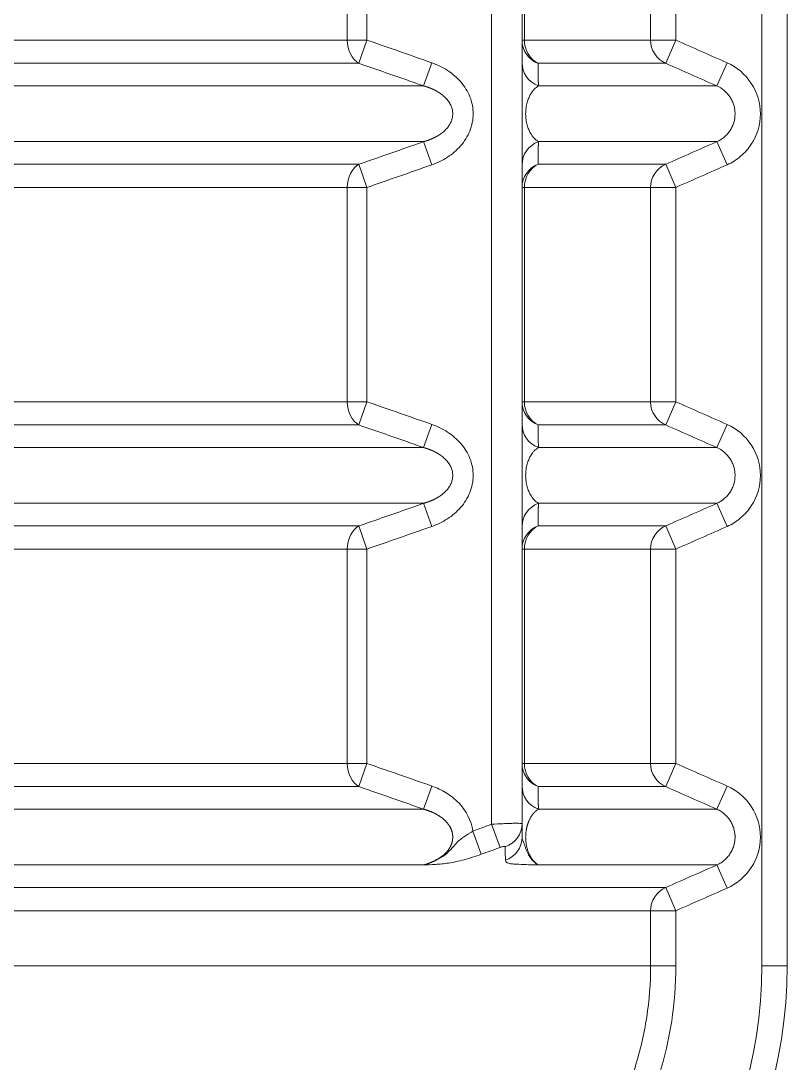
# Model space of a CAD drawing. Header units: millimetres. Extents: x 4664 to 8864, y -38 to 2932.
# Drawn here: x 7908.6 to 7948.2, y 1702.5 to 1756.3 of the extents above; entities that cross this region are included whole.
import ezdxf

# ---------------------------------------------------------------- set-up
doc = ezdxf.new("R2010")
doc.units = ezdxf.units.MM

msp = doc.modelspace()

# ---------------------------------------------------------------- linework, layer by layer
at = {"lineweight": 5}
for p, q in [((7946.852, 1707.535), (7946.852, 1870.016)), ((7948.158, 1870.016), (7948.158, 1707.535)), ((7932.911, 1862.708), (7932.911, 1714.842)), ((7934.478, 1714.873), (7934.478, 1862.677)), ((7925.458, 1755.274), (7925.458, 1766.33)), ((7926.477, 1766.33), (7926.477, 1755.274)), ((7934.598, 1766.33), (7934.598, 1755.274)), ((7941.111, 1755.274), (7941.111, 1766.33)), ((7942.416, 1766.33), (7942.416, 1755.274)), ((7926.477, 1755.274), (7889.479, 1755.274)), ((7926.065, 1754.08), (7926.477, 1755.274)), ((7942.416, 1755.274), (7934.478, 1755.274)), ((7942.416, 1755.274), (7941.889, 1754.08)), ((7889.695, 1754.08), (7926.065, 1754.08)), ((7929.4, 1752.914), (7929.821, 1754.109)), ((7941.889, 1754.08), (7935.305, 1754.08)), ((7945.058, 1754.109), (7944.531, 1752.914)), ((7877.478, 1752.914), (7929.4, 1752.914)), ((7935.322, 1752.914), (7944.531, 1752.914)), ((7873.117, 1750.041), (7929.4, 1750.041)), ((7929.4, 1750.041), (7929.821, 1748.847)), ((7935.322, 1750.041), (7944.531, 1750.041)), ((7945.058, 1748.847), (7944.531, 1750.041)), ((7926.065, 1748.876), (7874.09, 1748.876)), ((7926.065, 1748.876), (7926.477, 1747.682)), ((7935.305, 1748.876), (7941.889, 1748.876)), ((7942.416, 1747.682), (7941.889, 1748.876)), ((7872.896, 1747.682), (7926.477, 1747.682)), ((7925.458, 1736.626), (7925.458, 1747.682)), ((7926.477, 1747.682), (7926.477, 1736.626)), ((7942.416, 1747.682), (7934.478, 1747.682)), ((7934.598, 1747.682), (7934.598, 1736.626)), ((7941.111, 1736.626), (7941.111, 1747.682)), ((7942.416, 1747.682), (7942.416, 1736.626)), ((7872.896, 1736.626), (7926.477, 1736.626)), ((7926.065, 1735.431), (7926.477, 1736.626)), ((7942.416, 1736.626), (7934.478, 1736.626)), ((7942.416, 1736.626), (7941.889, 1735.431)), ((7874.09, 1735.431), (7926.065, 1735.431)), ((7929.4, 1734.266), (7929.821, 1735.46)), ((7941.889, 1735.431), (7935.305, 1735.431)), ((7945.058, 1735.46), (7944.531, 1734.266)), ((7873.117, 1734.266), (7929.4, 1734.266)), ((7935.322, 1734.266), (7944.531, 1734.266)), ((7873.117, 1731.393), (7929.4, 1731.393)), ((7929.4, 1731.393), (7929.821, 1730.198)), ((7935.322, 1731.393), (7944.531, 1731.393)), ((7945.058, 1730.198), (7944.531, 1731.393)), ((7926.065, 1730.228), (7874.09, 1730.228)), ((7926.065, 1730.228), (7926.477, 1729.033)), ((7935.305, 1730.228), (7941.889, 1730.228)), ((7942.416, 1729.033), (7941.889, 1730.228)), ((7926.477, 1729.033), (7872.896, 1729.033)), ((7925.458, 1717.977), (7925.458, 1729.033)), ((7926.477, 1729.033), (7926.477, 1717.977)), ((7942.416, 1729.033), (7934.478, 1729.033)), ((7934.598, 1729.033), (7934.598, 1717.977)), ((7941.111, 1717.977), (7941.111, 1729.033)), ((7942.416, 1729.033), (7942.416, 1717.977)), ((7926.477, 1717.977), (7872.858, 1717.977)), ((7926.065, 1716.782), (7926.477, 1717.977)), ((7942.416, 1717.977), (7934.478, 1717.977)), ((7942.416, 1717.977), (7941.889, 1716.782)), ((7926.065, 1716.782), (7874.128, 1716.782)), ((7929.4, 1715.617), (7929.821, 1716.812)), ((7935.305, 1716.782), (7941.889, 1716.782)), ((7945.058, 1716.812), (7944.531, 1715.617)), ((7873.991, 1715.617), (7929.4, 1715.617)), ((7935.322, 1715.617), (7944.531, 1715.617)), ((7933.348, 1713.647), (7932.911, 1714.842)), ((7932.371, 1713.292), (7931.937, 1714.487)), ((7877.305, 1712.744), (7929.4, 1712.744)), ((7935.322, 1712.744), (7944.531, 1712.744)), ((7945.058, 1711.55), (7944.531, 1712.744)), ((7941.889, 1711.579), (7881.119, 1711.579)), ((7942.416, 1710.384), (7941.889, 1711.579)), ((7880.222, 1710.384), (7942.416, 1710.384)), ((7941.111, 1707.535), (7941.111, 1710.384)), ((7942.416, 1710.384), (7942.416, 1707.535)), ((7942.416, 1707.535), (7880.222, 1707.535)), ((7946.852, 1707.535), (7948.158, 1707.535))]:
    msp.add_line(p, q, dxfattribs=at)
for radius in [23.071, 24.377]:
    msp.add_arc((7923.781, 1707.535), radius, 290.0316, 0, dxfattribs=at)
at = {"lineweight": 5, "extrusion": (0, 0, -1)}
for centre, major_axis, ratio, start_param, end_param in [((7926.477, 1755.274), (0, 1.306), 0.780444, 3.557424, 4.712389), ((7935.784, 1755.274), (-1.306, 0), 0.98331, 5.087935, 6.283185), ((7935.784, 1755.274), (0, -1.306), 0.907984, 0.415831, 1.570796), ((7942.416, 1755.274), (0, -1.306), 0.998861, 0.415831, 1.570796), ((7935.784, 1754.109), (-1.306, 0), 0.978111, 5.074213, 6.283185), ((7935.784, 1748.847), (-1.306, 0), 0.978111, 0, 1.208972), ((7926.477, 1747.682), (0, 1.306), 0.780444, 4.712389, 5.867354), ((7935.784, 1747.682), (-1.306, 0), 0.98331, 0, 1.19525), ((7935.784, 1747.682), (0, -1.306), 0.907984, 1.570796, 2.725761), ((7942.416, 1747.682), (0, -1.306), 0.998861, 1.570796, 2.725761), ((7926.477, 1736.626), (0, 1.306), 0.780444, 3.557424, 4.712389), ((7935.784, 1736.626), (-1.306, 0), 0.98331, 5.087935, 6.283185), ((7935.784, 1736.626), (0, -1.306), 0.907984, 0.415831, 1.570796), ((7942.416, 1736.626), (0, -1.306), 0.998861, 0.415831, 1.570796), ((7935.784, 1735.46), (-1.306, 0), 0.978111, 5.074213, 6.283185), ((7935.784, 1730.198), (-1.306, 0), 0.978111, 0, 1.208972), ((7926.477, 1729.033), (0, 1.306), 0.780444, 4.712389, 5.867354), ((7935.784, 1729.033), (-1.306, 0), 0.98331, 0, 1.19525), ((7935.784, 1729.033), (0, -1.306), 0.907984, 1.570796, 2.725761), ((7942.416, 1729.033), (0, -1.306), 0.998861, 1.570796, 2.725761), ((7926.477, 1717.977), (0, -1.306), 0.780444, 0.415831, 1.570796), ((7935.784, 1717.977), (-1.306, 0), 0.98331, 5.087935, 6.283185), ((7935.784, 1717.977), (0, 1.306), 0.907984, 3.557424, 4.712389), ((7942.416, 1717.977), (0, 1.306), 0.998861, 3.557424, 4.712389), ((7935.784, 1716.812), (-1.306, 0), 0.978111, 5.074213, 6.283185), ((7933.172, 1714.873), (-1.306, 0), 0.971, 3.141593, 4.370438), ((7933.172, 1714.179), (-1.306, 0), 0.973612, 3.141593, 4.362978), ((7942.416, 1710.384), (0, 1.306), 0.998861, 4.712389, 5.867354)]:
    msp.add_ellipse(centre, major_axis=major_axis, ratio=ratio, start_param=start_param, end_param=end_param, dxfattribs=at)
at = {"lineweight": 5}
for points in [[(7929.821, 1754.109), (7928.708, 1754.501), (7927.593, 1754.89), (7926.477, 1755.274)], [(7942.416, 1755.274), (7943.296, 1754.886), (7944.177, 1754.498), (7945.058, 1754.109)], [(7944.531, 1752.914), (7943.65, 1753.303), (7942.77, 1753.691), (7941.889, 1754.08)], [(7941.889, 1748.876), (7942.77, 1749.265), (7943.65, 1749.653), (7944.531, 1750.041)], [(7926.477, 1747.682), (7927.593, 1748.066), (7928.708, 1748.455), (7929.821, 1748.847)], [(7945.058, 1748.847), (7944.177, 1748.458), (7943.296, 1748.07), (7942.416, 1747.682)], [(7929.821, 1735.46), (7928.708, 1735.853), (7927.593, 1736.241), (7926.477, 1736.626)], [(7942.416, 1736.626), (7943.296, 1736.237), (7944.177, 1735.849), (7945.058, 1735.46)], [(7944.531, 1734.266), (7943.65, 1734.654), (7942.77, 1735.043), (7941.889, 1735.431)], [(7941.889, 1730.228), (7942.77, 1730.616), (7943.65, 1731.004), (7944.531, 1731.393)], [(7926.477, 1729.033), (7927.593, 1729.418), (7928.708, 1729.806), (7929.821, 1730.198)], [(7945.058, 1730.198), (7944.177, 1729.81), (7943.296, 1729.421), (7942.416, 1729.033)], [(7926.477, 1717.977), (7927.593, 1717.592), (7928.708, 1717.204), (7929.821, 1716.812)], [(7945.058, 1716.812), (7944.177, 1717.2), (7943.296, 1717.589), (7942.416, 1717.977)], [(7941.889, 1716.782), (7942.77, 1716.394), (7943.65, 1716.006), (7944.531, 1715.617)], [(7931.937, 1714.487), (7932.262, 1714.605), (7932.587, 1714.723), (7932.911, 1714.842)], [(7934.478, 1714.873), (7934.478, 1714.636), (7934.478, 1714.405), (7934.478, 1714.179)], [(7933.348, 1713.647), (7933.022, 1713.529), (7932.697, 1713.41), (7932.371, 1713.292)], [(7944.531, 1712.744), (7943.65, 1712.356), (7942.77, 1711.967), (7941.889, 1711.579)], [(7942.416, 1710.384), (7943.296, 1710.773), (7944.177, 1711.161), (7945.058, 1711.55)]]:
    msp.add_open_spline(points, degree=3, dxfattribs=at)
for points, knots in [([(7926.065, 1754.08), (7926.888, 1753.795), (7927.71, 1753.509), (7928.821, 1753.119), (7929.111, 1753.017), (7929.4, 1752.914)], [0, 0, 0, 0, 0.739335, 0.739335, 1, 1, 1, 1]), ([(7929.821, 1748.847), (7930.107, 1748.947), (7930.376, 1749.077), (7930.88, 1749.403), (7931.114, 1749.601), (7931.508, 1750.053), (7931.672, 1750.313), (7931.895, 1750.867), (7931.956, 1751.17), (7931.958, 1751.77), (7931.899, 1752.073), (7931.678, 1752.632), (7931.515, 1752.893), (7931.12, 1753.349), (7930.887, 1753.547), (7930.382, 1753.875), (7930.107, 1754.008), (7929.821, 1754.109)], [0, 0, 0, 0, 0.125, 0.125, 0.25, 0.25, 0.375, 0.375, 0.5, 0.5, 0.625, 0.625, 0.75, 0.75, 0.875, 0.875, 1, 1, 1, 1]), ([(7945.058, 1754.109), (7945.569, 1753.883), (7946.004, 1753.513), (7946.61, 1752.583), (7946.774, 1752.028), (7946.774, 1750.926), (7946.608, 1750.369), (7946.155, 1749.675), (7945.97, 1749.465), (7945.547, 1749.106), (7945.313, 1748.96), (7945.058, 1748.847)], [0, 0, 0, 0, 0.25, 0.25, 0.5, 0.5, 0.75, 0.75, 0.875, 0.875, 1, 1, 1, 1]), ([(7929.4, 1752.914), (7929.403, 1752.914), (7929.409, 1752.912), (7929.417, 1752.91), (7929.426, 1752.907), (7929.435, 1752.905), (7929.443, 1752.903), (7929.452, 1752.9), (7929.46, 1752.898), (7929.468, 1752.895), (7929.477, 1752.893), (7929.485, 1752.89), (7929.494, 1752.888), (7929.502, 1752.885), (7929.51, 1752.883), (7929.519, 1752.88), (7929.527, 1752.877), (7929.535, 1752.875), (7929.543, 1752.872), (7929.551, 1752.87), (7929.56, 1752.867), (7929.568, 1752.864), (7929.576, 1752.862), (7929.584, 1752.859), (7929.592, 1752.856), (7929.6, 1752.854), (7929.608, 1752.851), (7929.616, 1752.848), (7929.624, 1752.845), (7929.632, 1752.843), (7929.64, 1752.84), (7929.648, 1752.837), (7929.656, 1752.834), (7929.663, 1752.831), (7929.671, 1752.828), (7929.679, 1752.826), (7929.687, 1752.823), (7929.694, 1752.82), (7929.702, 1752.817), (7929.71, 1752.814), (7929.717, 1752.811), (7929.725, 1752.808), (7929.733, 1752.805), (7929.74, 1752.802), (7929.748, 1752.799), (7929.755, 1752.796), (7929.763, 1752.793), (7929.77, 1752.79), (7929.778, 1752.787), (7929.785, 1752.784), (7929.793, 1752.781), (7929.8, 1752.778), (7929.807, 1752.775), (7929.815, 1752.772), (7929.822, 1752.769), (7929.829, 1752.765), (7929.836, 1752.762), (7929.844, 1752.759), (7929.851, 1752.756), (7929.858, 1752.753), (7929.865, 1752.75), (7929.872, 1752.746), (7929.879, 1752.743), (7929.886, 1752.74), (7929.893, 1752.737), (7929.9, 1752.734), (7929.907, 1752.73), (7929.914, 1752.727), (7929.921, 1752.724), (7929.928, 1752.72), (7929.935, 1752.717), (7929.942, 1752.714), (7929.948, 1752.71), (7929.955, 1752.707), (7929.962, 1752.704), (7929.969, 1752.7), (7929.975, 1752.697), (7929.982, 1752.694), (7929.989, 1752.69), (7929.995, 1752.687), (7930.002, 1752.683), (7930.009, 1752.68), (7930.015, 1752.677), (7930.022, 1752.673), (7930.028, 1752.67), (7930.035, 1752.666), (7930.041, 1752.663), (7930.048, 1752.659), (7930.054, 1752.656), (7930.06, 1752.652), (7930.067, 1752.649), (7930.073, 1752.645), (7930.079, 1752.642), (7930.085, 1752.638), (7930.092, 1752.635), (7930.098, 1752.631), (7930.104, 1752.628), (7930.11, 1752.624), (7930.116, 1752.62), (7930.122, 1752.617), (7930.129, 1752.613), (7930.135, 1752.61), (7930.141, 1752.606), (7930.147, 1752.602), (7930.153, 1752.599), (7930.159, 1752.595), (7930.164, 1752.591), (7930.17, 1752.588), (7930.176, 1752.584), (7930.182, 1752.58), (7930.188, 1752.577), (7930.194, 1752.573), (7930.199, 1752.569), (7930.205, 1752.566), (7930.211, 1752.562), (7930.216, 1752.558), (7930.222, 1752.555), (7930.228, 1752.551), (7930.233, 1752.547), (7930.239, 1752.543), (7930.244, 1752.54), (7930.25, 1752.536), (7930.255, 1752.532), (7930.261, 1752.528), (7930.266, 1752.525), (7930.272, 1752.521), (7930.277, 1752.517), (7930.283, 1752.513), (7930.288, 1752.509), (7930.293, 1752.506), (7930.298, 1752.502), (7930.304, 1752.498), (7930.309, 1752.494), (7930.314, 1752.49), (7930.319, 1752.486), (7930.324, 1752.483), (7930.33, 1752.479), (7930.335, 1752.475), (7930.34, 1752.471), (7930.345, 1752.467), (7930.35, 1752.463), (7930.355, 1752.459), (7930.36, 1752.455), (7930.365, 1752.452), (7930.37, 1752.448), (7930.374, 1752.444), (7930.379, 1752.44), (7930.416, 1752.41), (7930.482, 1752.353), (7930.571, 1752.263), (7930.649, 1752.171), (7930.717, 1752.076), (7930.774, 1751.979), (7930.821, 1751.881), (7930.858, 1751.781), (7930.884, 1751.68), (7930.899, 1751.579), (7930.905, 1751.481), (7930.9, 1751.386), (7930.887, 1751.294), (7930.865, 1751.202), (7930.835, 1751.111), (7930.796, 1751.021), (7930.748, 1750.931), (7930.692, 1750.844), (7930.627, 1750.758), (7930.553, 1750.675), (7930.472, 1750.594), (7930.409, 1750.54), (7930.372, 1750.51), (7930.363, 1750.503), (7930.353, 1750.495), (7930.343, 1750.488), (7930.334, 1750.48), (7930.324, 1750.473), (7930.314, 1750.465), (7930.303, 1750.458), (7930.293, 1750.45), (7930.283, 1750.443), (7930.273, 1750.436), (7930.262, 1750.428), (7930.251, 1750.421), (7930.241, 1750.414), (7930.23, 1750.406), (7930.219, 1750.399), (7930.208, 1750.392), (7930.197, 1750.385), (7930.186, 1750.378), (7930.174, 1750.371), (7930.163, 1750.363), (7930.151, 1750.356), (7930.14, 1750.349), (7930.128, 1750.342), (7930.116, 1750.335), (7930.104, 1750.328), (7930.092, 1750.322), (7930.08, 1750.315), (7930.068, 1750.308), (7930.056, 1750.301), (7930.043, 1750.294), (7930.031, 1750.288), (7930.018, 1750.281), (7930.006, 1750.274), (7929.993, 1750.268), (7929.98, 1750.261), (7929.967, 1750.254), (7929.954, 1750.248), (7929.941, 1750.242), (7929.927, 1750.235), (7929.914, 1750.229), (7929.9, 1750.222), (7929.887, 1750.216), (7929.873, 1750.21), (7929.859, 1750.204), (7929.845, 1750.198), (7929.831, 1750.191), (7929.817, 1750.185), (7929.803, 1750.179), (7929.789, 1750.173), (7929.774, 1750.167), (7929.76, 1750.162), (7929.745, 1750.156), (7929.731, 1750.15), (7929.716, 1750.144), (7929.701, 1750.139), (7929.686, 1750.133), (7929.671, 1750.127), (7929.656, 1750.122), (7929.641, 1750.116), (7929.625, 1750.111), (7929.61, 1750.106), (7929.594, 1750.1), (7929.579, 1750.095), (7929.563, 1750.09), (7929.547, 1750.085), (7929.531, 1750.08), (7929.515, 1750.075), (7929.499, 1750.07), (7929.483, 1750.065), (7929.466, 1750.06), (7929.45, 1750.055), (7929.434, 1750.051), (7929.417, 1750.046), (7929.406, 1750.043), (7929.4, 1750.041)], [0, 0, 0, 0, 0.002039, 0.004073, 0.006102, 0.008127, 0.010147, 0.012163, 0.014174, 0.016181, 0.018183, 0.020181, 0.022174, 0.024162, 0.026146, 0.028125, 0.0301, 0.03207, 0.034036, 0.035997, 0.037953, 0.039905, 0.041852, 0.043795, 0.045733, 0.047667, 0.049596, 0.051521, 0.053441, 0.055357, 0.057268, 0.059174, 0.061076, 0.062974, 0.064867, 0.066755, 0.068639, 0.070518, 0.072393, 0.074263, 0.076129, 0.07799, 0.079847, 0.081699, 0.083547, 0.08539, 0.087229, 0.089063, 0.090893, 0.092718, 0.094539, 0.096355, 0.098167, 0.099974, 0.101777, 0.103575, 0.105369, 0.107158, 0.108943, 0.110723, 0.112499, 0.11427, 0.116037, 0.1178, 0.119558, 0.121311, 0.12306, 0.124805, 0.126545, 0.128281, 0.130012, 0.131739, 0.133461, 0.135179, 0.136892, 0.138601, 0.140306, 0.142006, 0.143702, 0.145393, 0.14708, 0.148763, 0.150441, 0.152114, 0.153784, 0.155449, 0.157109, 0.158765, 0.160417, 0.162064, 0.163707, 0.165345, 0.16698, 0.168609, 0.170235, 0.171856, 0.173472, 0.175085, 0.176693, 0.178296, 0.179895, 0.18149, 0.183081, 0.184667, 0.186249, 0.187826, 0.189399, 0.190968, 0.192533, 0.194093, 0.195649, 0.197201, 0.198748, 0.200291, 0.20183, 0.203364, 0.204894, 0.20642, 0.207942, 0.209459, 0.210972, 0.212481, 0.213985, 0.215485, 0.216982, 0.218473, 0.219961, 0.221444, 0.222923, 0.224398, 0.225869, 0.227335, 0.228797, 0.230255, 0.231709, 0.233159, 0.234604, 0.236045, 0.237482, 0.238915, 0.240344, 0.241769, 0.243189, 0.244605, 0.246018, 0.247426, 0.248829, 0.250229, 0.279528, 0.307612, 0.334557, 0.360447, 0.385382, 0.40947, 0.432836, 0.455616, 0.477954, 0.500009, 0.520088, 0.540394, 0.561045, 0.582154, 0.603826, 0.626159, 0.64924, 0.673149, 0.697957, 0.723726, 0.750512, 0.753234, 0.755971, 0.758723, 0.761492, 0.764276, 0.767076, 0.769891, 0.772722, 0.77557, 0.778433, 0.781312, 0.784207, 0.787118, 0.790045, 0.792989, 0.795948, 0.798924, 0.801915, 0.804923, 0.807948, 0.810988, 0.814045, 0.817118, 0.820208, 0.823313, 0.826436, 0.829575, 0.83273, 0.835902, 0.83909, 0.842295, 0.845516, 0.848754, 0.852009, 0.85528, 0.858568, 0.861873, 0.865195, 0.868533, 0.871888, 0.875259, 0.878648, 0.882053, 0.885475, 0.888914, 0.89237, 0.895843, 0.899333, 0.902839, 0.906363, 0.909903, 0.913461, 0.917035, 0.920627, 0.924235, 0.927861, 0.931504, 0.935163, 0.93884, 0.942534, 0.946245, 0.949973, 0.953718, 0.95748, 0.96126, 0.965056, 0.96887, 0.972701, 0.976549, 0.980415, 0.984297, 0.988197, 0.992114, 0.996048, 1, 1, 1, 1]), ([(7935.322, 1752.914), (7935.251, 1752.87), (7935.18, 1752.815), (7935.077, 1752.708), (7935.043, 1752.668), (7934.976, 1752.579), (7934.943, 1752.529), (7934.88, 1752.419), (7934.85, 1752.358), (7934.793, 1752.222), (7934.766, 1752.146), (7934.72, 1751.982), (7934.701, 1751.89), (7934.673, 1751.693), (7934.665, 1751.586), (7934.665, 1751.375), (7934.673, 1751.268), (7934.7, 1751.071), (7934.719, 1750.978), (7934.765, 1750.812), (7934.792, 1750.736), (7934.849, 1750.6), (7934.879, 1750.539), (7934.974, 1750.374), (7935.042, 1750.285), (7935.18, 1750.141), (7935.25, 1750.085), (7935.322, 1750.041)], [0, 0, 0, 0, 0.125, 0.125, 0.1875, 0.1875, 0.25, 0.25, 0.3125, 0.3125, 0.375, 0.375, 0.4375, 0.4375, 0.5, 0.5, 0.5625, 0.5625, 0.625, 0.625, 0.6875, 0.6875, 0.75, 0.75, 0.875, 0.875, 1, 1, 1, 1]), ([(7944.531, 1750.041), (7944.67, 1750.103), (7944.798, 1750.183), (7944.972, 1750.33), (7945.026, 1750.384), (7945.126, 1750.497), (7945.172, 1750.557), (7945.255, 1750.683), (7945.292, 1750.75), (7945.356, 1750.887), (7945.382, 1750.958), (7945.447, 1751.174), (7945.469, 1751.327), (7945.469, 1751.553), (7945.464, 1751.628), (7945.442, 1751.778), (7945.425, 1751.853), (7945.382, 1751.997), (7945.356, 1752.068), (7945.292, 1752.204), (7945.255, 1752.272), (7945.131, 1752.462), (7945.031, 1752.575), (7944.799, 1752.773), (7944.67, 1752.853), (7944.531, 1752.914)], [0, 0, 0, 0, 0.125, 0.125, 0.1875, 0.1875, 0.25, 0.25, 0.3125, 0.3125, 0.375, 0.375, 0.5, 0.5, 0.5625, 0.5625, 0.625, 0.625, 0.6875, 0.6875, 0.75, 0.75, 0.875, 0.875, 1, 1, 1, 1]), ([(7929.4, 1750.041), (7928.579, 1749.752), (7927.758, 1749.464), (7926.645, 1749.077), (7926.355, 1748.976), (7926.065, 1748.876)], [0, 0, 0, 0, 0.739335, 0.739335, 1, 1, 1, 1]), ([(7926.065, 1735.431), (7926.888, 1735.147), (7927.71, 1734.86), (7928.821, 1734.47), (7929.111, 1734.368), (7929.4, 1734.266)], [0, 0, 0, 0, 0.739335, 0.739335, 1, 1, 1, 1]), ([(7929.821, 1730.198), (7930.107, 1730.299), (7930.376, 1730.429), (7930.88, 1730.755), (7931.114, 1730.952), (7931.508, 1731.404), (7931.672, 1731.665), (7931.895, 1732.218), (7931.956, 1732.522), (7931.958, 1733.121), (7931.899, 1733.425), (7931.678, 1733.984), (7931.515, 1734.245), (7931.12, 1734.701), (7930.887, 1734.898), (7930.382, 1735.227), (7930.107, 1735.36), (7929.821, 1735.46)], [0, 0, 0, 0, 0.125, 0.125, 0.25, 0.25, 0.375, 0.375, 0.5, 0.5, 0.625, 0.625, 0.75, 0.75, 0.875, 0.875, 1, 1, 1, 1]), ([(7945.058, 1735.46), (7945.569, 1735.235), (7946.004, 1734.864), (7946.61, 1733.934), (7946.774, 1733.38), (7946.774, 1732.277), (7946.608, 1731.72), (7946.155, 1731.026), (7945.97, 1730.817), (7945.547, 1730.457), (7945.313, 1730.311), (7945.058, 1730.198)], [0, 0, 0, 0, 0.25, 0.25, 0.5, 0.5, 0.75, 0.75, 0.875, 0.875, 1, 1, 1, 1]), ([(7929.4, 1734.266), (7929.403, 1734.265), (7929.409, 1734.264), (7929.417, 1734.261), (7929.426, 1734.259), (7929.435, 1734.256), (7929.443, 1734.254), (7929.452, 1734.252), (7929.46, 1734.249), (7929.468, 1734.247), (7929.477, 1734.244), (7929.485, 1734.242), (7929.494, 1734.239), (7929.502, 1734.237), (7929.51, 1734.234), (7929.519, 1734.231), (7929.527, 1734.229), (7929.535, 1734.226), (7929.543, 1734.224), (7929.551, 1734.221), (7929.56, 1734.218), (7929.568, 1734.216), (7929.576, 1734.213), (7929.584, 1734.21), (7929.592, 1734.208), (7929.6, 1734.205), (7929.608, 1734.202), (7929.616, 1734.199), (7929.624, 1734.197), (7929.632, 1734.194), (7929.64, 1734.191), (7929.648, 1734.188), (7929.656, 1734.186), (7929.663, 1734.183), (7929.671, 1734.18), (7929.679, 1734.177), (7929.687, 1734.174), (7929.694, 1734.171), (7929.702, 1734.168), (7929.71, 1734.165), (7929.717, 1734.162), (7929.725, 1734.16), (7929.733, 1734.157), (7929.74, 1734.154), (7929.748, 1734.151), (7929.755, 1734.148), (7929.763, 1734.145), (7929.77, 1734.142), (7929.778, 1734.139), (7929.785, 1734.135), (7929.793, 1734.132), (7929.8, 1734.129), (7929.807, 1734.126), (7929.815, 1734.123), (7929.822, 1734.12), (7929.829, 1734.117), (7929.836, 1734.114), (7929.844, 1734.111), (7929.851, 1734.107), (7929.858, 1734.104), (7929.865, 1734.101), (7929.872, 1734.098), (7929.879, 1734.095), (7929.886, 1734.091), (7929.893, 1734.088), (7929.9, 1734.085), (7929.907, 1734.082), (7929.914, 1734.078), (7929.921, 1734.075), (7929.928, 1734.072), (7929.935, 1734.069), (7929.942, 1734.065), (7929.948, 1734.062), (7929.955, 1734.059), (7929.962, 1734.055), (7929.969, 1734.052), (7929.975, 1734.048), (7929.982, 1734.045), (7929.989, 1734.042), (7929.995, 1734.038), (7930.002, 1734.035), (7930.009, 1734.031), (7930.015, 1734.028), (7930.022, 1734.025), (7930.028, 1734.021), (7930.035, 1734.018), (7930.041, 1734.014), (7930.048, 1734.011), (7930.054, 1734.007), (7930.06, 1734.004), (7930.067, 1734), (7930.073, 1733.997), (7930.079, 1733.993), (7930.085, 1733.99), (7930.092, 1733.986), (7930.098, 1733.983), (7930.104, 1733.979), (7930.11, 1733.975), (7930.116, 1733.972), (7930.122, 1733.968), (7930.129, 1733.965), (7930.135, 1733.961), (7930.141, 1733.957), (7930.147, 1733.954), (7930.153, 1733.95), (7930.159, 1733.947), (7930.164, 1733.943), (7930.17, 1733.939), (7930.176, 1733.936), (7930.182, 1733.932), (7930.188, 1733.928), (7930.194, 1733.924), (7930.199, 1733.921), (7930.205, 1733.917), (7930.211, 1733.913), (7930.216, 1733.91), (7930.222, 1733.906), (7930.228, 1733.902), (7930.233, 1733.898), (7930.239, 1733.895), (7930.244, 1733.891), (7930.25, 1733.887), (7930.255, 1733.883), (7930.261, 1733.88), (7930.266, 1733.876), (7930.272, 1733.872), (7930.277, 1733.868), (7930.283, 1733.865), (7930.288, 1733.861), (7930.293, 1733.857), (7930.298, 1733.853), (7930.304, 1733.849), (7930.309, 1733.845), (7930.314, 1733.842), (7930.319, 1733.838), (7930.324, 1733.834), (7930.33, 1733.83), (7930.335, 1733.826), (7930.34, 1733.822), (7930.345, 1733.818), (7930.35, 1733.815), (7930.355, 1733.811), (7930.36, 1733.807), (7930.365, 1733.803), (7930.37, 1733.799), (7930.374, 1733.795), (7930.379, 1733.791), (7930.416, 1733.761), (7930.482, 1733.704), (7930.571, 1733.615), (7930.649, 1733.522), (7930.717, 1733.428), (7930.774, 1733.331), (7930.821, 1733.232), (7930.858, 1733.132), (7930.884, 1733.031), (7930.899, 1732.93), (7930.905, 1732.832), (7930.9, 1732.737), (7930.887, 1732.645), (7930.865, 1732.554), (7930.835, 1732.462), (7930.796, 1732.372), (7930.748, 1732.283), (7930.692, 1732.195), (7930.627, 1732.11), (7930.553, 1732.026), (7930.472, 1731.945), (7930.409, 1731.892), (7930.372, 1731.862), (7930.363, 1731.854), (7930.353, 1731.847), (7930.343, 1731.839), (7930.334, 1731.832), (7930.324, 1731.824), (7930.314, 1731.817), (7930.303, 1731.809), (7930.293, 1731.802), (7930.283, 1731.794), (7930.273, 1731.787), (7930.262, 1731.78), (7930.251, 1731.772), (7930.241, 1731.765), (7930.23, 1731.758), (7930.219, 1731.751), (7930.208, 1731.743), (7930.197, 1731.736), (7930.186, 1731.729), (7930.174, 1731.722), (7930.163, 1731.715), (7930.151, 1731.708), (7930.14, 1731.701), (7930.128, 1731.694), (7930.116, 1731.687), (7930.104, 1731.68), (7930.092, 1731.673), (7930.08, 1731.666), (7930.068, 1731.659), (7930.056, 1731.652), (7930.043, 1731.646), (7930.031, 1731.639), (7930.018, 1731.632), (7930.006, 1731.626), (7929.993, 1731.619), (7929.98, 1731.612), (7929.967, 1731.606), (7929.954, 1731.599), (7929.941, 1731.593), (7929.927, 1731.586), (7929.914, 1731.58), (7929.9, 1731.574), (7929.887, 1731.567), (7929.873, 1731.561), (7929.859, 1731.555), (7929.845, 1731.549), (7929.831, 1731.543), (7929.817, 1731.537), (7929.803, 1731.531), (7929.789, 1731.525), (7929.774, 1731.519), (7929.76, 1731.513), (7929.745, 1731.507), (7929.731, 1731.501), (7929.716, 1731.496), (7929.701, 1731.49), (7929.686, 1731.484), (7929.671, 1731.479), (7929.656, 1731.473), (7929.641, 1731.468), (7929.625, 1731.462), (7929.61, 1731.457), (7929.594, 1731.452), (7929.579, 1731.446), (7929.563, 1731.441), (7929.547, 1731.436), (7929.531, 1731.431), (7929.515, 1731.426), (7929.499, 1731.421), (7929.483, 1731.416), (7929.466, 1731.411), (7929.45, 1731.407), (7929.434, 1731.402), (7929.417, 1731.397), (7929.406, 1731.394), (7929.4, 1731.393)], [0, 0, 0, 0, 0.002039, 0.004073, 0.006102, 0.008127, 0.010147, 0.012163, 0.014174, 0.016181, 0.018183, 0.020181, 0.022174, 0.024162, 0.026146, 0.028125, 0.0301, 0.03207, 0.034036, 0.035997, 0.037953, 0.039905, 0.041852, 0.043795, 0.045733, 0.047667, 0.049596, 0.051521, 0.053441, 0.055357, 0.057268, 0.059174, 0.061076, 0.062974, 0.064867, 0.066755, 0.068639, 0.070518, 0.072393, 0.074263, 0.076129, 0.07799, 0.079847, 0.081699, 0.083547, 0.08539, 0.087229, 0.089063, 0.090893, 0.092718, 0.094539, 0.096355, 0.098167, 0.099974, 0.101777, 0.103575, 0.105369, 0.107158, 0.108943, 0.110723, 0.112499, 0.11427, 0.116037, 0.1178, 0.119558, 0.121311, 0.12306, 0.124805, 0.126545, 0.128281, 0.130012, 0.131739, 0.133461, 0.135179, 0.136892, 0.138601, 0.140306, 0.142006, 0.143702, 0.145393, 0.14708, 0.148763, 0.150441, 0.152114, 0.153784, 0.155449, 0.157109, 0.158765, 0.160417, 0.162064, 0.163707, 0.165345, 0.16698, 0.168609, 0.170235, 0.171856, 0.173472, 0.175085, 0.176693, 0.178296, 0.179895, 0.18149, 0.183081, 0.184667, 0.186249, 0.187826, 0.189399, 0.190968, 0.192533, 0.194093, 0.195649, 0.197201, 0.198748, 0.200291, 0.20183, 0.203364, 0.204894, 0.20642, 0.207942, 0.209459, 0.210972, 0.212481, 0.213985, 0.215485, 0.216982, 0.218473, 0.219961, 0.221444, 0.222923, 0.224398, 0.225869, 0.227335, 0.228797, 0.230255, 0.231709, 0.233159, 0.234604, 0.236045, 0.237482, 0.238915, 0.240344, 0.241769, 0.243189, 0.244605, 0.246018, 0.247426, 0.248829, 0.250229, 0.279528, 0.307612, 0.334557, 0.360447, 0.385382, 0.40947, 0.432836, 0.455616, 0.477954, 0.500009, 0.520088, 0.540394, 0.561045, 0.582154, 0.603826, 0.626159, 0.64924, 0.673149, 0.697957, 0.723726, 0.750512, 0.753234, 0.755971, 0.758723, 0.761492, 0.764276, 0.767076, 0.769891, 0.772722, 0.77557, 0.778433, 0.781312, 0.784207, 0.787118, 0.790045, 0.792989, 0.795948, 0.798924, 0.801915, 0.804923, 0.807948, 0.810988, 0.814045, 0.817118, 0.820208, 0.823313, 0.826436, 0.829575, 0.83273, 0.835902, 0.83909, 0.842295, 0.845516, 0.848754, 0.852009, 0.85528, 0.858568, 0.861873, 0.865195, 0.868533, 0.871888, 0.875259, 0.878648, 0.882053, 0.885475, 0.888914, 0.89237, 0.895843, 0.899333, 0.902839, 0.906363, 0.909903, 0.913461, 0.917035, 0.920627, 0.924235, 0.927861, 0.931504, 0.935163, 0.93884, 0.942534, 0.946245, 0.949973, 0.953718, 0.95748, 0.96126, 0.965056, 0.96887, 0.972701, 0.976549, 0.980415, 0.984297, 0.988197, 0.992114, 0.996048, 1, 1, 1, 1]), ([(7935.322, 1734.266), (7935.251, 1734.222), (7935.18, 1734.166), (7935.077, 1734.059), (7935.043, 1734.02), (7934.976, 1733.93), (7934.943, 1733.881), (7934.88, 1733.77), (7934.85, 1733.709), (7934.793, 1733.573), (7934.766, 1733.498), (7934.72, 1733.333), (7934.701, 1733.241), (7934.673, 1733.044), (7934.665, 1732.938), (7934.665, 1732.726), (7934.673, 1732.62), (7934.7, 1732.422), (7934.719, 1732.33), (7934.765, 1732.163), (7934.792, 1732.088), (7934.849, 1731.951), (7934.879, 1731.89), (7934.974, 1731.725), (7935.042, 1731.636), (7935.18, 1731.493), (7935.25, 1731.437), (7935.322, 1731.393)], [0, 0, 0, 0, 0.125, 0.125, 0.1875, 0.1875, 0.25, 0.25, 0.3125, 0.3125, 0.375, 0.375, 0.4375, 0.4375, 0.5, 0.5, 0.5625, 0.5625, 0.625, 0.625, 0.6875, 0.6875, 0.75, 0.75, 0.875, 0.875, 1, 1, 1, 1]), ([(7944.531, 1731.393), (7944.67, 1731.454), (7944.798, 1731.534), (7944.972, 1731.681), (7945.026, 1731.735), (7945.126, 1731.848), (7945.172, 1731.908), (7945.255, 1732.034), (7945.292, 1732.101), (7945.356, 1732.239), (7945.382, 1732.309), (7945.447, 1732.526), (7945.469, 1732.678), (7945.469, 1732.904), (7945.464, 1732.979), (7945.442, 1733.129), (7945.425, 1733.204), (7945.382, 1733.349), (7945.356, 1733.419), (7945.292, 1733.556), (7945.255, 1733.623), (7945.131, 1733.813), (7945.031, 1733.926), (7944.799, 1734.124), (7944.67, 1734.204), (7944.531, 1734.266)], [0, 0, 0, 0, 0.125, 0.125, 0.1875, 0.1875, 0.25, 0.25, 0.3125, 0.3125, 0.375, 0.375, 0.5, 0.5, 0.5625, 0.5625, 0.625, 0.625, 0.6875, 0.6875, 0.75, 0.75, 0.875, 0.875, 1, 1, 1, 1]), ([(7929.4, 1731.393), (7928.579, 1731.103), (7927.758, 1730.815), (7926.645, 1730.428), (7926.355, 1730.328), (7926.065, 1730.228)], [0, 0, 0, 0, 0.739335, 0.739335, 1, 1, 1, 1]), ([(7929.4, 1715.617), (7928.579, 1715.907), (7927.758, 1716.195), (7926.645, 1716.582), (7926.355, 1716.682), (7926.065, 1716.782)], [0, 0, 0, 0, 0.739335, 0.739335, 1, 1, 1, 1]), ([(7929.821, 1716.812), (7930.083, 1716.72), (7930.331, 1716.603), (7930.799, 1716.314), (7931.019, 1716.14), (7931.591, 1715.546), (7931.864, 1715.037), (7931.937, 1714.487)], [0, 0, 0, 0, 0.25, 0.25, 0.5, 0.5, 1, 1, 1, 1]), ([(7935.322, 1715.617), (7935.322, 1715.622), (7935.322, 1715.632), (7935.322, 1715.647), (7935.321, 1715.662), (7935.321, 1715.676), (7935.321, 1715.691), (7935.321, 1715.706), (7935.321, 1715.72), (7935.32, 1715.735), (7935.32, 1715.749), (7935.32, 1715.764), (7935.32, 1715.778), (7935.319, 1715.793), (7935.319, 1715.807), (7935.319, 1715.822), (7935.319, 1715.836), (7935.319, 1715.851), (7935.318, 1715.865), (7935.318, 1715.879), (7935.318, 1715.894), (7935.318, 1715.908), (7935.318, 1715.922), (7935.317, 1715.937), (7935.317, 1715.951), (7935.317, 1715.965), (7935.317, 1715.979), (7935.317, 1715.993), (7935.316, 1716.007), (7935.316, 1716.022), (7935.316, 1716.036), (7935.316, 1716.05), (7935.316, 1716.064), (7935.315, 1716.078), (7935.315, 1716.092), (7935.315, 1716.106), (7935.315, 1716.119), (7935.315, 1716.133), (7935.314, 1716.147), (7935.314, 1716.161), (7935.314, 1716.175), (7935.314, 1716.189), (7935.314, 1716.202), (7935.313, 1716.216), (7935.313, 1716.23), (7935.313, 1716.244), (7935.313, 1716.257), (7935.313, 1716.271), (7935.313, 1716.284), (7935.312, 1716.298), (7935.312, 1716.312), (7935.312, 1716.325), (7935.312, 1716.339), (7935.312, 1716.352), (7935.311, 1716.366), (7935.311, 1716.379), (7935.311, 1716.392), (7935.311, 1716.406), (7935.311, 1716.419), (7935.31, 1716.432), (7935.31, 1716.446), (7935.31, 1716.459), (7935.31, 1716.472), (7935.31, 1716.485), (7935.309, 1716.499), (7935.309, 1716.512), (7935.309, 1716.525), (7935.309, 1716.538), (7935.309, 1716.551), (7935.308, 1716.564), (7935.308, 1716.577), (7935.308, 1716.59), (7935.308, 1716.603), (7935.308, 1716.616), (7935.307, 1716.629), (7935.307, 1716.642), (7935.307, 1716.655), (7935.307, 1716.668), (7935.307, 1716.681), (7935.307, 1716.693), (7935.306, 1716.706), (7935.306, 1716.719), (7935.306, 1716.732), (7935.306, 1716.744), (7935.306, 1716.757), (7935.305, 1716.77), (7935.305, 1716.778), (7935.305, 1716.782)], [0, 0, 0, 0, 0.011921, 0.023839, 0.035752, 0.047661, 0.059566, 0.071468, 0.083365, 0.095258, 0.107147, 0.119033, 0.130914, 0.142792, 0.154665, 0.166535, 0.178401, 0.190263, 0.202121, 0.213975, 0.225826, 0.237672, 0.249515, 0.261354, 0.273189, 0.28502, 0.296847, 0.308671, 0.320491, 0.332307, 0.34412, 0.355928, 0.367733, 0.379535, 0.391332, 0.403126, 0.414916, 0.426703, 0.438486, 0.450265, 0.462041, 0.473813, 0.485581, 0.497346, 0.509107, 0.520865, 0.532619, 0.54437, 0.556117, 0.56786, 0.5796, 0.591337, 0.60307, 0.614799, 0.626525, 0.638248, 0.649967, 0.661683, 0.673395, 0.685104, 0.69681, 0.708512, 0.720211, 0.731906, 0.743598, 0.755287, 0.766972, 0.778654, 0.790333, 0.802008, 0.813681, 0.825349, 0.837015, 0.848678, 0.860337, 0.871993, 0.883646, 0.895295, 0.906942, 0.918585, 0.930225, 0.941862, 0.953496, 0.965126, 0.976754, 0.988379, 1, 1, 1, 1]), ([(7945.058, 1711.55), (7945.569, 1711.775), (7946.004, 1712.146), (7946.61, 1713.076), (7946.774, 1713.63), (7946.774, 1714.733), (7946.608, 1715.29), (7946.155, 1715.984), (7945.97, 1716.193), (7945.547, 1716.553), (7945.313, 1716.699), (7945.058, 1716.812)], [0, 0, 0, 0, 0.25, 0.25, 0.5, 0.5, 0.75, 0.75, 0.875, 0.875, 1, 1, 1, 1]), ([(7935.322, 1712.744), (7935.321, 1712.745), (7935.318, 1712.746), (7935.315, 1712.749), (7935.311, 1712.751), (7935.307, 1712.753), (7935.303, 1712.756), (7935.3, 1712.758), (7935.296, 1712.761), (7935.292, 1712.763), (7935.289, 1712.766), (7935.285, 1712.768), (7935.282, 1712.77), (7935.278, 1712.773), (7935.274, 1712.775), (7935.271, 1712.778), (7935.267, 1712.78), (7935.264, 1712.783), (7935.26, 1712.786), (7935.256, 1712.788), (7935.253, 1712.791), (7935.249, 1712.793), (7935.246, 1712.796), (7935.242, 1712.799), (7935.239, 1712.801), (7935.235, 1712.804), (7935.232, 1712.807), (7935.228, 1712.809), (7935.225, 1712.812), (7935.222, 1712.815), (7935.218, 1712.818), (7935.215, 1712.82), (7935.211, 1712.823), (7935.208, 1712.826), (7935.205, 1712.829), (7935.201, 1712.832), (7935.198, 1712.834), (7935.194, 1712.837), (7935.191, 1712.84), (7935.188, 1712.843), (7935.184, 1712.846), (7935.181, 1712.849), (7935.178, 1712.852), (7935.174, 1712.855), (7935.171, 1712.858), (7935.168, 1712.861), (7935.165, 1712.864), (7935.161, 1712.867), (7935.158, 1712.87), (7935.155, 1712.873), (7935.152, 1712.876), (7935.148, 1712.879), (7935.145, 1712.882), (7935.142, 1712.885), (7935.139, 1712.888), (7935.136, 1712.891), (7935.133, 1712.894), (7935.129, 1712.897), (7935.126, 1712.9), (7935.123, 1712.904), (7935.12, 1712.907), (7935.117, 1712.91), (7935.114, 1712.913), (7935.111, 1712.916), (7935.108, 1712.919), (7935.105, 1712.923), (7935.101, 1712.926), (7935.098, 1712.929), (7935.095, 1712.932), (7935.092, 1712.936), (7935.089, 1712.939), (7935.086, 1712.942), (7935.083, 1712.946), (7935.08, 1712.949), (7935.077, 1712.952), (7935.074, 1712.956), (7935.072, 1712.959), (7935.069, 1712.962), (7935.066, 1712.966), (7935.063, 1712.969), (7935.06, 1712.973), (7935.057, 1712.976), (7935.054, 1712.979), (7935.051, 1712.983), (7935.048, 1712.986), (7935.045, 1712.99), (7935.043, 1712.993), (7935.04, 1712.997), (7935.037, 1713), (7935.034, 1713.004), (7935.031, 1713.007), (7935.029, 1713.011), (7935.026, 1713.014), (7935.023, 1713.018), (7935.02, 1713.021), (7935.018, 1713.025), (7935.015, 1713.028), (7935.012, 1713.032), (7935.009, 1713.036), (7935.007, 1713.039), (7935.004, 1713.043), (7935.001, 1713.046), (7934.999, 1713.05), (7934.996, 1713.054), (7934.993, 1713.057), (7934.991, 1713.061), (7934.988, 1713.065), (7934.986, 1713.068), (7934.983, 1713.072), (7934.98, 1713.076), (7934.978, 1713.079), (7934.975, 1713.083), (7934.973, 1713.087), (7934.97, 1713.091), (7934.968, 1713.094), (7934.965, 1713.098), (7934.963, 1713.102), (7934.96, 1713.106), (7934.958, 1713.109), (7934.955, 1713.113), (7934.943, 1713.132), (7934.923, 1713.165), (7934.894, 1713.217), (7934.866, 1713.27), (7934.841, 1713.324), (7934.817, 1713.38), (7934.795, 1713.437), (7934.774, 1713.495), (7934.756, 1713.555), (7934.739, 1713.615), (7934.723, 1713.676), (7934.71, 1713.737), (7934.698, 1713.8), (7934.688, 1713.863), (7934.68, 1713.926), (7934.673, 1713.99), (7934.669, 1714.054), (7934.666, 1714.118), (7934.665, 1714.18), (7934.666, 1714.239), (7934.668, 1714.297), (7934.672, 1714.354), (7934.677, 1714.411), (7934.684, 1714.468), (7934.692, 1714.525), (7934.701, 1714.581), (7934.712, 1714.637), (7934.725, 1714.692), (7934.739, 1714.747), (7934.754, 1714.801), (7934.771, 1714.854), (7934.789, 1714.907), (7934.808, 1714.959), (7934.829, 1715.009), (7934.851, 1715.059), (7934.874, 1715.107), (7934.899, 1715.155), (7934.925, 1715.201), (7934.945, 1715.232), (7934.957, 1715.251), (7934.962, 1715.258), (7934.966, 1715.265), (7934.971, 1715.271), (7934.975, 1715.278), (7934.98, 1715.285), (7934.984, 1715.291), (7934.989, 1715.298), (7934.994, 1715.305), (7934.999, 1715.311), (7935.003, 1715.318), (7935.008, 1715.324), (7935.013, 1715.331), (7935.018, 1715.337), (7935.023, 1715.344), (7935.028, 1715.35), (7935.033, 1715.356), (7935.038, 1715.363), (7935.043, 1715.369), (7935.048, 1715.375), (7935.054, 1715.381), (7935.059, 1715.388), (7935.064, 1715.394), (7935.069, 1715.4), (7935.075, 1715.406), (7935.08, 1715.412), (7935.085, 1715.418), (7935.091, 1715.424), (7935.096, 1715.43), (7935.102, 1715.436), (7935.107, 1715.441), (7935.113, 1715.447), (7935.118, 1715.453), (7935.124, 1715.459), (7935.13, 1715.464), (7935.135, 1715.47), (7935.141, 1715.476), (7935.147, 1715.481), (7935.153, 1715.487), (7935.158, 1715.492), (7935.164, 1715.498), (7935.17, 1715.503), (7935.176, 1715.508), (7935.182, 1715.513), (7935.188, 1715.519), (7935.194, 1715.524), (7935.2, 1715.529), (7935.206, 1715.534), (7935.212, 1715.539), (7935.219, 1715.544), (7935.225, 1715.549), (7935.231, 1715.554), (7935.237, 1715.559), (7935.244, 1715.564), (7935.25, 1715.568), (7935.256, 1715.573), (7935.263, 1715.578), (7935.269, 1715.582), (7935.276, 1715.587), (7935.282, 1715.591), (7935.289, 1715.596), (7935.295, 1715.6), (7935.302, 1715.605), (7935.309, 1715.609), (7935.315, 1715.613), (7935.32, 1715.616), (7935.322, 1715.617)], [0, 0, 0, 0, 0.002514, 0.005021, 0.00752, 0.010013, 0.012498, 0.014977, 0.017448, 0.019913, 0.02237, 0.02482, 0.027263, 0.029699, 0.032128, 0.03455, 0.036964, 0.039372, 0.041773, 0.044166, 0.046552, 0.048932, 0.051304, 0.053669, 0.056027, 0.058378, 0.060722, 0.063059, 0.065389, 0.067711, 0.070027, 0.072336, 0.074637, 0.076931, 0.079219, 0.081499, 0.083772, 0.086038, 0.088297, 0.090549, 0.092794, 0.095031, 0.097262, 0.099486, 0.101702, 0.103912, 0.106114, 0.108309, 0.110498, 0.112679, 0.114853, 0.11702, 0.11918, 0.121333, 0.123478, 0.125617, 0.127749, 0.129873, 0.131991, 0.134101, 0.136205, 0.138301, 0.14039, 0.142473, 0.144548, 0.146616, 0.148677, 0.150731, 0.152778, 0.154818, 0.15685, 0.158876, 0.160895, 0.162906, 0.164911, 0.166909, 0.168899, 0.170883, 0.172859, 0.174828, 0.176791, 0.178746, 0.180694, 0.182635, 0.18457, 0.186497, 0.188417, 0.19033, 0.192236, 0.194135, 0.196027, 0.197912, 0.19979, 0.201661, 0.203525, 0.205382, 0.207231, 0.209074, 0.21091, 0.212739, 0.214561, 0.216376, 0.218183, 0.219984, 0.221778, 0.223565, 0.225345, 0.227118, 0.228883, 0.230642, 0.232394, 0.234139, 0.235877, 0.237608, 0.239332, 0.241049, 0.242759, 0.244462, 0.246158, 0.247847, 0.249529, 0.270675, 0.290846, 0.310051, 0.328303, 0.345614, 0.362001, 0.377483, 0.392086, 0.405836, 0.41877, 0.430929, 0.442364, 0.453136, 0.463321, 0.473004, 0.48229, 0.491292, 0.50014, 0.50808, 0.516138, 0.524408, 0.532974, 0.541916, 0.5513, 0.561186, 0.571624, 0.582656, 0.594318, 0.60664, 0.619647, 0.633362, 0.647801, 0.66298, 0.678912, 0.695608, 0.713077, 0.731328, 0.750365, 0.753403, 0.756464, 0.759548, 0.762654, 0.765783, 0.768934, 0.772108, 0.775306, 0.778525, 0.781768, 0.785034, 0.788322, 0.791633, 0.794967, 0.798324, 0.801703, 0.805106, 0.808531, 0.81198, 0.815451, 0.818945, 0.822462, 0.826003, 0.829566, 0.833151, 0.83676, 0.840392, 0.844047, 0.847725, 0.851426, 0.85515, 0.858897, 0.862666, 0.866459, 0.870275, 0.874114, 0.877976, 0.881861, 0.885769, 0.8897, 0.893654, 0.897631, 0.901631, 0.905654, 0.909701, 0.91377, 0.917862, 0.921978, 0.926116, 0.930278, 0.934462, 0.93867, 0.942901, 0.947155, 0.951432, 0.955732, 0.960055, 0.964401, 0.96877, 0.973162, 0.977577, 0.982016, 0.986477, 0.990962, 0.995469, 1, 1, 1, 1]), ([(7944.531, 1715.617), (7944.569, 1715.6), (7944.606, 1715.582), (7944.679, 1715.543), (7944.714, 1715.522), (7944.783, 1715.478), (7944.816, 1715.455), (7944.88, 1715.406), (7944.942, 1715.355), (7945.028, 1715.273), (7945.106, 1715.186), (7945.177, 1715.094), (7945.24, 1714.999), (7945.295, 1714.901), (7945.343, 1714.8), (7945.383, 1714.698), (7945.404, 1714.629), (7945.432, 1714.525), (7945.446, 1714.456), (7945.46, 1714.352), (7945.463, 1714.318), (7945.467, 1714.266), (7945.468, 1714.241), (7945.469, 1714.215), (7945.469, 1714.198), (7945.469, 1714.19), (7945.469, 1714.113), (7945.465, 1714.045), (7945.446, 1713.906), (7945.433, 1713.837), (7945.404, 1713.733), (7945.383, 1713.664), (7945.343, 1713.562), (7945.295, 1713.461), (7945.24, 1713.363), (7945.177, 1713.267), (7945.106, 1713.176), (7945.028, 1713.089), (7944.942, 1713.006), (7944.88, 1712.956), (7944.816, 1712.907), (7944.783, 1712.884), (7944.714, 1712.839), (7944.679, 1712.818), (7944.606, 1712.779), (7944.569, 1712.761), (7944.531, 1712.744)], [0, 0, 0, 0, 0.03125, 0.03125, 0.0625, 0.0625, 0.09375, 0.09375, 0.125, 0.15625, 0.1875, 0.21875, 0.25, 0.28125, 0.3125, 0.34375, 0.375, 0.375, 0.4375, 0.4375, 0.46875, 0.46875, 0.484375, 0.492188, 0.492188, 0.5, 0.5, 0.5625, 0.5625, 0.625, 0.625, 0.65625, 0.6875, 0.71875, 0.75, 0.78125, 0.8125, 0.84375, 0.875, 0.90625, 0.90625, 0.9375, 0.9375, 0.96875, 0.96875, 1, 1, 1, 1]), ([(7932.911, 1714.842), (7933.107, 1714.854), (7933.307, 1714.864), (7933.59, 1714.877), (7933.68, 1714.881), (7933.852, 1714.886), (7933.935, 1714.889), (7934.157, 1714.893), (7934.277, 1714.893), (7934.437, 1714.887), (7934.478, 1714.881), (7934.478, 1714.873)], [0, 0, 0, 0, 0.25, 0.25, 0.375, 0.375, 0.5, 0.5, 0.75, 0.75, 1, 1, 1, 1]), ([(7929.4, 1712.744), (7929.739, 1712.832), (7930.086, 1712.972), (7930.545, 1713.292), (7930.685, 1713.418), (7930.913, 1713.659), (7931, 1713.767), (7931.157, 1713.937), (7931.227, 1714.003), (7931.367, 1714.118), (7931.436, 1714.169), (7931.65, 1714.314), (7931.793, 1714.399), (7931.937, 1714.487)], [0, 0, 0, 0, 0.25, 0.25, 0.375, 0.375, 0.5, 0.5, 0.625, 0.625, 0.75, 0.75, 1, 1, 1, 1]), ([(7934.478, 1714.179), (7934.478, 1714.137), (7934.487, 1714.096), (7934.522, 1713.997), (7934.549, 1713.939), (7934.599, 1713.804), (7934.617, 1713.752), (7934.654, 1713.642), (7934.674, 1713.586), (7934.734, 1713.429), (7934.776, 1713.341), (7934.902, 1713.116), (7934.987, 1713.013), (7935.155, 1712.85), (7935.239, 1712.79), (7935.322, 1712.744)], [0, 0, 0, 0, 0.125, 0.125, 0.25, 0.25, 0.3125, 0.3125, 0.375, 0.375, 0.5, 0.5, 0.75, 0.75, 1, 1, 1, 1]), ([(7933.61, 1713.678), (7933.61, 1713.684), (7933.607, 1713.688), (7933.595, 1713.695), (7933.584, 1713.698), (7933.554, 1713.698), (7933.534, 1713.696), (7933.488, 1713.689), (7933.461, 1713.683), (7933.406, 1713.667), (7933.376, 1713.658), (7933.348, 1713.647)], [0, 0, 0, 0, 0.162741, 0.162741, 0.357273, 0.357273, 0.563028, 0.563028, 0.782241, 0.782241, 1, 1, 1, 1]), ([(7933.619, 1712.984), (7933.617, 1713.182), (7933.614, 1713.384), (7933.611, 1713.619), (7933.611, 1713.649), (7933.61, 1713.678)], [0, 0, 0, 0, 0.875371, 0.875371, 1, 1, 1, 1]), ([(7932.371, 1713.292), (7932.074, 1713.184), (7931.778, 1713.091), (7931.345, 1712.975), (7931.206, 1712.942), (7930.938, 1712.885), (7930.809, 1712.861), (7930.563, 1712.823), (7930.447, 1712.809), (7930.227, 1712.788), (7930.121, 1712.781), (7929.808, 1712.761), (7929.604, 1712.752), (7929.4, 1712.744)], [0, 0, 0, 0, 0.25, 0.25, 0.375, 0.375, 0.5, 0.5, 0.625, 0.625, 0.75, 0.75, 1, 1, 1, 1]), ([(7935.322, 1712.744), (7935.155, 1712.748), (7934.986, 1712.753), (7934.646, 1712.763), (7934.475, 1712.768), (7934.222, 1712.78), (7934.138, 1712.785), (7934.016, 1712.794), (7933.976, 1712.798), (7933.9, 1712.806), (7933.864, 1712.812), (7933.764, 1712.833), (7933.71, 1712.853), (7933.639, 1712.908), (7933.62, 1712.942), (7933.619, 1712.984)], [0, 0, 0, 0, 0.25, 0.25, 0.5, 0.5, 0.625, 0.625, 0.6875, 0.6875, 0.75, 0.75, 0.875, 0.875, 1, 1, 1, 1]), ([(7929.646, 1691.176), (7930.486, 1691.482), (7931.296, 1691.849), (7932.467, 1692.492), (7932.851, 1692.722), (7933.597, 1693.21), (7933.959, 1693.466), (7935.01, 1694.274), (7935.666, 1694.863), (7936.583, 1695.821), (7936.878, 1696.152), (7937.444, 1696.842), (7937.714, 1697.198), (7938.476, 1698.287), (7938.925, 1699.046), (7939.511, 1700.233), (7939.691, 1700.637), (7940.022, 1701.461), (7940.174, 1701.883), (7940.575, 1703.156), (7940.775, 1704.016), (7941.043, 1705.758), (7941.111, 1706.641), (7941.111, 1707.535)], [0, 0, 0, 0, 0.125, 0.125, 0.1875, 0.1875, 0.25, 0.25, 0.375, 0.375, 0.4375, 0.4375, 0.5, 0.5, 0.625, 0.625, 0.6875, 0.6875, 0.75, 0.75, 0.875, 0.875, 1, 1, 1, 1]), ([(7942.416, 1707.535), (7942.416, 1705.613), (7942.126, 1703.74), (7941.408, 1701.459), (7941.245, 1701.006), (7940.889, 1700.12), (7940.695, 1699.686), (7940.066, 1698.41), (7939.583, 1697.594), (7938.491, 1696.033), (7937.878, 1695.285), (7936.563, 1693.912), (7935.858, 1693.28), (7934.351, 1692.122), (7933.544, 1691.594), (7931.866, 1690.673), (7930.996, 1690.278), (7930.092, 1689.949)], [0, 0, 0, 0, 0.25, 0.25, 0.3125, 0.3125, 0.375, 0.375, 0.5, 0.5, 0.625, 0.625, 0.75, 0.75, 0.875, 0.875, 1, 1, 1, 1])]:
    msp.add_open_spline(points, degree=3, knots=knots, dxfattribs=at)
for points, weights in [([(7935.305, 1754.08), (7935.311, 1753.719), (7935.316, 1753.329), (7935.322, 1752.914)], [0.999999939425, 0.99999993899, 0.999999938535, 0.999999938069]), ([(7935.322, 1750.041), (7935.316, 1749.627), (7935.311, 1749.237), (7935.305, 1748.876)], [0.999999937537, 0.999999938008, 0.999999938466, 0.999999938904]), ([(7935.305, 1735.431), (7935.311, 1735.07), (7935.316, 1734.681), (7935.322, 1734.266)], [0.999999939431, 0.999999938997, 0.999999938542, 0.999999938075]), ([(7935.322, 1731.393), (7935.316, 1730.978), (7935.311, 1730.589), (7935.305, 1730.228)], [0.999999937513, 0.999999937984, 0.999999938443, 0.999999938881])]:
    msp.add_rational_spline(points, weights, degree=3, dxfattribs=at)
msp.add_rational_spline([(7929.4, 1712.744), (7929.594, 1712.797), (7929.781, 1712.866), (7930.043, 1712.995), (7930.129, 1713.043), (7930.292, 1713.15), (7930.37, 1713.208), (7930.511, 1713.332), (7930.575, 1713.398), (7930.688, 1713.538), (7930.738, 1713.613), (7930.858, 1713.842), (7930.902, 1714.009), (7930.904, 1714.338), (7930.863, 1714.505), (7930.709, 1714.81), (7930.594, 1714.953), (7930.317, 1715.202), (7930.152, 1715.311), (7929.796, 1715.491), (7929.604, 1715.562), (7929.4, 1715.617)], [0.999999860744, 0.999999870148, 0.99999987894, 0.99999989097, 0.999999894868, 0.999999902182, 0.999999905614, 0.999999911806, 0.999999914585, 0.999999919492, 0.999999921614, 0.999999926729, 0.999999928567, 0.999999928672, 0.999999926926, 0.999999920363, 0.999999915443, 0.999999903311, 0.999999895964, 0.999999879616, 0.999999870623, 0.999999860744], degree=3, knots=[0, 0, 0, 0, 0.119736, 0.119736, 0.182612, 0.182612, 0.245488, 0.245488, 0.308364, 0.308364, 0.37124, 0.37124, 0.496992, 0.496992, 0.622744, 0.622744, 0.748496, 0.748496, 0.874248, 0.874248, 1, 1, 1, 1], dxfattribs=at)

doc.saveas('drawing.dxf')
